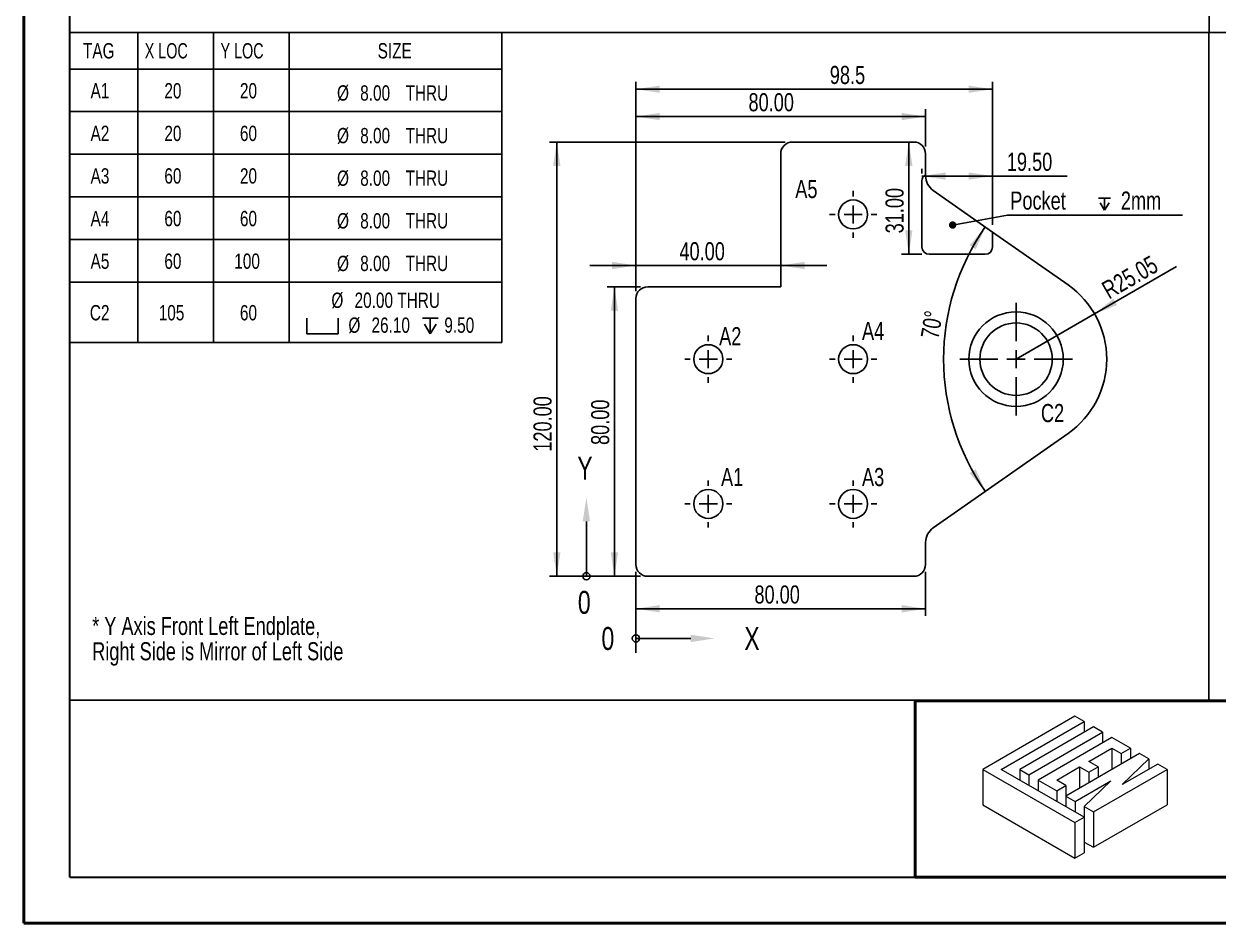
# Model space of a CAD drawing. Header units: millimetres. Extents: x 0 to 279, y 0 to 216.
# Drawn here: x 0 to 164.9, y 0 to 124.3 of the extents above; entities that cross this region are included whole.
import ezdxf

# ---------------------------------------------------------------- set-up
doc = ezdxf.new("R2010")
doc.units = ezdxf.units.MM
for name, color, linetype in [('DIM', 1, 'Continuous'), ('PAGE_BORDER', 7, 'Continuous'), ('TITLE_BLOCK_BORDER', 7, 'Continuous')]:
    doc.layers.add(name, color=color, linetype=linetype)
doc.styles.add('SLDTEXTSTYLE0', font='TXT', dxfattribs={"width": 0.75})
doc.styles.add('SLDTEXTSTYLE1', font='TXT', dxfattribs={"width": 0.7})
doc.dimstyles.new('SLDDIMSTYLE1', dxfattribs={"dimtxt": 2.5, "dimasz": 3.302, "dimexe": 0, "dimexo": 0.0625, "dimtad": 1, "dimlfac": 2, "dimrnd": 1e-09, "dimzin": 4, "dimdsep": 46, "dimtxsty": 'SLDTEXTSTYLE0', "dimsah": 1, "dimcen": 0.09, "dimadec": 0, "dimazin": 1, "dimtfac": 1, "dimtofl": 0, "dimtmove": 0, "dimatfit": 3, "dimfxl": 0, "dimfrac": 2, "dimtolj": 1, "dimtzin": 12, "dimarcsym": 0})
doc.dimstyles.new('SLDDIMSTYLE2', dxfattribs={"dimtxt": 2.5, "dimasz": 3.302, "dimexe": 0, "dimexo": 0.0625, "dimtad": 1, "dimlfac": 2, "dimrnd": 1e-09, "dimzin": 4, "dimdsep": 46, "dimtxsty": 'SLDTEXTSTYLE0', "dimsah": 1, "dimcen": 0.09, "dimadec": 0, "dimazin": 1, "dimtfac": 1, "dimtmove": 0, "dimatfit": 0, "dimfxl": 0, "dimfrac": 2, "dimtolj": 1, "dimtzin": 12, "dimarcsym": 0})
doc.dimstyles.new('SLDDIMSTYLE4', dxfattribs={"dimtxt": 2.5, "dimasz": 3.302, "dimexe": 0, "dimexo": 0.0625, "dimtad": 1, "dimdec": 4, "dimlfac": 2, "dimzin": 12, "dimdsep": 46, "dimtxsty": 'SLDTEXTSTYLE0', "dimsah": 1, "dimcen": 0.09, "dimazin": 3, "dimtfac": 1, "dimtofl": 0, "dimtmove": 0, "dimatfit": 3, "dimfxl": 0, "dimfrac": 2, "dimtolj": 1, "dimtzin": 12, "dimarcsym": 0})
doc.dimstyles.new('SLDDIMSTYLE5', dxfattribs={"dimtxt": 2.5, "dimasz": 3.302, "dimexe": 0, "dimexo": 0.0625, "dimtad": 1, "dimlfac": 2, "dimrnd": 1e-09, "dimzin": 12, "dimdsep": 46, "dimtxsty": 'SLDTEXTSTYLE0', "dimsah": 1, "dimcen": 0, "dimadec": 0, "dimazin": 3, "dimtfac": 1, "dimtofl": 0, "dimtmove": 0, "dimatfit": 3, "dimfxl": 0, "dimfrac": 2, "dimtolj": 1, "dimtzin": 12, "dimarcsym": 0})
doc.dimstyles.new('SLDDIMSTYLE6', dxfattribs={"dimtxt": 2.5, "dimasz": 3.302, "dimexe": 0, "dimexo": 0.0625, "dimtad": 1, "dimdec": 1, "dimlfac": 2, "dimrnd": 1e-09, "dimzin": 12, "dimdsep": 46, "dimtxsty": 'SLDTEXTSTYLE0', "dimsah": 1, "dimcen": 0.09, "dimadec": 0, "dimazin": 3, "dimtfac": 1, "dimtdec": 1, "dimtofl": 0, "dimtmove": 0, "dimatfit": 3, "dimfxl": 0, "dimfrac": 2, "dimtolj": 1, "dimtzin": 12, "dimarcsym": 0})
doc.dimstyles.new('SLDDIMSTYLE7', dxfattribs={"dimtxt": 0.18, "dimasz": 1.016, "dimexe": 0, "dimexo": 0.0625, "dimgap": 0, "dimtad": 0, "dimtih": 1, "dimtoh": 1, "dimdec": 0, "dimrnd": 1e-09, "dimzin": 0, "dimdsep": 46, "dimtxsty": 'Standard', "dimblk1": 'DOT', "dimblk2": 'DOT', "dimsah": 1, "dimcen": 0.09, "dimadec": 0, "dimazin": 0, "dimtfac": 1.016, "dimtdec": 0, "dimtofl": 0, "dimtmove": 0, "dimatfit": 3, "dimldrblk": 'DOT', "dimfxl": 0, "dimfrac": 2, "dimtolj": 1, "dimtzin": 0, "dimarcsym": 0})

# ---------------------------------------------------------------- blocks, each defined once
blk = doc.blocks.new('Lien3D Logo')
at = {"color": 7, "linetype": 'Continuous', "lineweight": 18}
for p, q in [((10.61, 16.33), (0, 10.21)), ((2.13, 10.21), (11.67, 15.71)), ((11.67, 15.71), (10.61, 16.33)), ((11.67, 15.71), (11.67, 14.49)), ((12.73, 15.1), (4.26, 10.21)), ((5.32, 9.59), (13.8, 14.49)), ((14.86, 13.87), (6.38, 8.98)), ((13.8, 14.49), (12.73, 15.1)), ((13.8, 14.49), (13.8, 13.26)), ((16.99, 12.64), (14.86, 13.87)), ((12.22, 11.12), (14.86, 12.64)), ((14.86, 12.64), (15.93, 12.03)), ((14.86, 12.64), (14.86, 10.19)), ((15.93, 12.03), (16.99, 12.64)), ((16.99, 12.64), (16.99, 11.42)), ((18.05, 12.03), (9.57, 7.13)), ((13.28, 10.5), (12.22, 11.12)), ((15.93, 12.03), (15.93, 10.8)), ((16.04, 8.45), (19.12, 11.42)), ((19.12, 11.42), (18.05, 12.03)), ((19.12, 11.42), (19.12, 10.22)), ((0, 10.21), (0, 6.12)), ((0, 10.21), (10.61, 4.08)), ((11.67, 4.7), (2.13, 10.21)), ((4.26, 10.21), (4.26, 8.98)), ((4.26, 10.21), (5.32, 9.59)), ((8.51, 8.98), (11.15, 10.5)), ((11.15, 10.5), (12.22, 9.89)), ((11.15, 10.5), (11.15, 8.05)), ((12.22, 9.89), (13.28, 10.5)), ((12.22, 9.89), (12.22, 8.66)), ((12.73, 5.31), (21.21, 10.21)), ((13.28, 10.5), (13.28, 9.28)), ((20.15, 10.82), (16.04, 8.45)), ((21.21, 10.21), (20.15, 10.82)), ((21.21, 10.21), (21.21, 6.12)), ((5.32, 9.59), (5.32, 8.36)), ((6.38, 8.98), (8.51, 7.75)), ((6.38, 8.98), (6.38, 7.75)), ((9.57, 8.36), (8.51, 8.98)), ((8.51, 7.75), (9.57, 8.36)), ((9.57, 8.36), (9.57, 7.13)), ((10.64, 6.52), (14.75, 8.89)), ((14.75, 8.89), (11.67, 5.93)), ((8.51, 7.75), (8.51, 6.52)), ((9.57, 7.13), (10.64, 6.52)), ((9.57, 7.13), (9.57, 5.91)), ((0, 6.12), (10.61, 0)), ((10.64, 6.52), (10.64, 5.29)), ((11.67, 5.93), (12.73, 5.31)), ((11.67, 5.93), (11.67, 4.7)), ((12.73, 1.23), (21.21, 6.12)), ((10.61, 4.08), (11.67, 4.7)), ((11.67, 4.7), (11.67, 0.61)), ((12.73, 5.31), (12.73, 1.23)), ((10.61, 4.08), (10.61, 0)), ((11.67, 1.84), (12.73, 1.23)), ((10.61, 0), (11.67, 0.61))]:
    blk.add_line(p, q, dxfattribs=at)
blk = doc.blocks.new('SW_NOTE_1')
at = {"layer": 'DIM', "color": 0, "char_height": 2.5, "attachment_point": 1, "style": 'SLDTEXTSTYLE0'}
for s, insert in [('* Y Axis Front Left Endplate,', (0, 3.22)), ('Right Side is Mirror of Left Side', (0, -0.28))]:
    blk.add_mtext(s, dxfattribs=dict(at, insert=insert))
blk = doc.blocks.new('SW_SYMBOL_HOLE_SPOT')
at = {"layer": 'PAGE_BORDER', "color": 0}
for p, q in [((0, 875), (0, 75)), ((1600, 75), (1600, 875)), ((0, 75), (1600, 75))]:
    blk.add_line(p, q, dxfattribs=at)
blk = doc.blocks.new('SW_SYMBOL_HOLE_DEPTH')
at = {"layer": 'PAGE_BORDER', "color": 0}
for p, q in [((0, 875), (800, 875)), ((400, 875), (400, 75)), ((100, 555), (400, 75)), ((700, 555), (400, 75))]:
    blk.add_line(p, q, dxfattribs=at)
blk = doc.blocks.new('SW_TABLEANNOTATION_1')
at = {"layer": 'PAGE_BORDER', "color": 0}
for p, q in [((0, 0), (0, -42.85)), ((59.68, 0), (0, 0)), ((9.38, 0), (9.38, -5.06)), ((19.85, 0), (19.85, -5.06)), ((30.27, 0), (30.27, -5.06)), ((59.68, -42.85), (59.68, 0)), ((0, -5.06), (59.68, -5.06)), ((9.38, -5.06), (9.38, -42.85)), ((19.85, -5.06), (19.85, -42.85)), ((30.27, -5.06), (30.27, -42.85)), ((0, -10.94), (59.68, -10.94)), ((0, -16.83), (59.68, -16.83)), ((0, -22.72), (59.68, -22.72)), ((0, -28.61), (59.68, -28.61)), ((0, -34.49), (59.68, -34.49)), ((0, -42.85), (59.68, -42.85))]:
    blk.add_line(p, q, dxfattribs=at)
at = {"layer": 'PAGE_BORDER', "color": 0, "xscale": 0.0027037109375, "yscale": 0.0027037109375, "zscale": 0.0027037109375}
for name, p in [('SW_SYMBOL_HOLE_SPOT', (32.75, -41.82)), ('SW_SYMBOL_HOLE_DEPTH', (48.7, -41.82))]:
    blk.add_blockref(name, p, dxfattribs=at)
at = {"layer": 'PAGE_BORDER', "color": 0, "char_height": 2.117, "attachment_point": 1}
for s, insert, style in [('TAG', (1.81, -1.47), 'SLDTEXTSTYLE0'), ('X LOC', (10.34, -1.47), 'SLDTEXTSTYLE1'), ('Y LOC', (20.81, -1.47), 'SLDTEXTSTYLE1'), ('SIZE', (42.51, -1.47), 'SLDTEXTSTYLE0'), ('A1', (2.86, -6.99), 'SLDTEXTSTYLE0'), ('20', (13.05, -6.99), 'SLDTEXTSTYLE0'), ('20', (23.49, -6.99), 'SLDTEXTSTYLE0'), ('%%c', (36.9, -7.3), 'SLDTEXTSTYLE0'), ('8.00', (40.1, -7.3), 'SLDTEXTSTYLE0'), ('THRU', (46.36, -7.3), 'SLDTEXTSTYLE0'), ('A2', (2.86, -12.88), 'SLDTEXTSTYLE0'), ('20', (13.05, -12.88), 'SLDTEXTSTYLE0'), ('60', (23.49, -12.88), 'SLDTEXTSTYLE0'), ('%%c', (36.9, -13.19), 'SLDTEXTSTYLE0'), ('8.00', (40.1, -13.19), 'SLDTEXTSTYLE0'), ('THRU', (46.36, -13.19), 'SLDTEXTSTYLE0'), ('A3', (2.86, -18.76), 'SLDTEXTSTYLE0'), ('60', (13.05, -18.76), 'SLDTEXTSTYLE0'), ('20', (23.49, -18.76), 'SLDTEXTSTYLE0'), ('%%c', (36.9, -19.07), 'SLDTEXTSTYLE0'), ('8.00', (40.1, -19.07), 'SLDTEXTSTYLE0'), ('THRU', (46.36, -19.07), 'SLDTEXTSTYLE0'), ('A4', (2.86, -24.65), 'SLDTEXTSTYLE0'), ('60', (13.05, -24.65), 'SLDTEXTSTYLE0'), ('60', (23.49, -24.65), 'SLDTEXTSTYLE0'), ('%%c', (36.9, -24.96), 'SLDTEXTSTYLE0'), ('8.00', (40.1, -24.96), 'SLDTEXTSTYLE0'), ('THRU', (46.36, -24.96), 'SLDTEXTSTYLE0'), ('A5', (2.86, -30.54), 'SLDTEXTSTYLE0'), ('60', (13.05, -30.54), 'SLDTEXTSTYLE0'), ('100', (22.71, -30.54), 'SLDTEXTSTYLE0'), ('%%c', (36.9, -30.85), 'SLDTEXTSTYLE0'), ('8.00', (40.1, -30.85), 'SLDTEXTSTYLE0'), ('THRU', (46.36, -30.85), 'SLDTEXTSTYLE0'), ('%%c', (36.12, -35.94), 'SLDTEXTSTYLE0'), ('20.00 THRU', (39.32, -35.94), 'SLDTEXTSTYLE0'), ('C2', (2.76, -37.66), 'SLDTEXTSTYLE0'), ('105', (12.27, -37.66), 'SLDTEXTSTYLE0'), ('60', (23.49, -37.66), 'SLDTEXTSTYLE0'), ('%%c', (38.47, -39.38), 'SLDTEXTSTYLE0'), ('26.10', (41.66, -39.38), 'SLDTEXTSTYLE0'), ('9.50', (51.72, -39.38), 'SLDTEXTSTYLE0')]:
    blk.add_mtext(s, dxfattribs=dict(at, insert=insert, style=style))
blk = doc.blocks.new('_D_11')
at = {"layer": 'DIM'}
for p, q in [((105.16, 107.93), (72.6, 107.93)), ((73.6, 47.93), (73.6, 107.93)), ((85.16, 47.93), (72.6, 47.93))]:
    blk.add_line(p, q, dxfattribs=at)
for points in [[(73.6, 107.93), (73.1, 104.62), (74.11, 104.62)], [(73.6, 47.93), (74.11, 51.23), (73.1, 51.23)]]:
    blk.add_solid(points, dxfattribs=at)
at = {"layer": 'DIM', "insert": (70.38, 65.14), "char_height": 2.5, "attachment_point": 1, "rotation": 90, "style": 'SLDTEXTSTYLE0'}
blk.add_mtext('120.00', dxfattribs=at)
blk = doc.blocks.new('_D_12')
at = {"layer": 'DIM'}
for p, q in [((85.16, 87.93), (80.56, 87.93)), ((81.56, 47.93), (81.56, 87.93)), ((85.16, 47.93), (80.56, 47.93))]:
    blk.add_line(p, q, dxfattribs=at)
for points in [[(81.56, 87.93), (81.06, 84.62), (82.07, 84.62)], [(81.56, 47.93), (82.07, 51.23), (81.06, 51.23)]]:
    blk.add_solid(points, dxfattribs=at)
at = {"layer": 'DIM', "insert": (78.34, 66.07), "char_height": 2.5, "attachment_point": 1, "rotation": 90, "style": 'SLDTEXTSTYLE0'}
blk.add_mtext('80.00', dxfattribs=at)
blk = doc.blocks.new('_D_13')
at = {"layer": 'DIM'}
for p, q in [((84.53, 90.87), (78.18, 90.87)), ((84.53, 87.3), (84.53, 91.87)), ((84.53, 90.87), (104.53, 90.87)), ((104.53, 90.87), (110.88, 90.87))]:
    blk.add_line(p, q, dxfattribs=at)
for points in [[(84.53, 90.87), (81.23, 91.38), (81.23, 90.36)], [(104.53, 90.87), (107.83, 90.36), (107.83, 91.38)]]:
    blk.add_solid(points, dxfattribs=at)
at = {"layer": 'DIM', "insert": (90.54, 94.09), "char_height": 2.5, "attachment_point": 1, "style": 'SLDTEXTSTYLE0'}
blk.add_mtext('40.00', dxfattribs=at)
blk = doc.blocks.new('_D_14')
at = {"layer": 'DIM'}
for p, q in [((84.53, 87.3), (84.53, 112.45)), ((124.53, 107.3), (124.53, 112.45)), ((84.53, 111.45), (124.53, 111.45))]:
    blk.add_line(p, q, dxfattribs=at)
for points in [[(84.53, 111.45), (87.83, 110.95), (87.83, 111.96)], [(124.53, 111.45), (121.23, 111.96), (121.23, 110.95)]]:
    blk.add_solid(points, dxfattribs=at)
at = {"layer": 'DIM', "insert": (100.08, 114.68), "char_height": 2.5, "attachment_point": 1, "style": 'SLDTEXTSTYLE0'}
blk.add_mtext('80.00', dxfattribs=at)
blk = doc.blocks.new('_D_15')
at = {"layer": 'DIM'}
for p, q in [((84.53, 48.55), (84.53, 42.44)), ((124.53, 48.55), (124.53, 42.44)), ((84.53, 43.44), (124.53, 43.44))]:
    blk.add_line(p, q, dxfattribs=at)
for points in [[(84.53, 43.44), (87.83, 42.93), (87.83, 43.95)], [(124.53, 43.44), (121.23, 43.95), (121.23, 42.93)]]:
    blk.add_solid(points, dxfattribs=at)
at = {"layer": 'DIM', "insert": (100.9, 46.66), "char_height": 2.5, "attachment_point": 1, "style": 'SLDTEXTSTYLE0'}
blk.add_mtext('80.00', dxfattribs=at)
blk = doc.blocks.new('_D_16')
at = {"layer": 'DIM'}
for q in [(159.17, 90.71), (137.03, 77.93)]:
    blk.add_line((147.88, 84.19), q, dxfattribs=at)
blk.add_solid([(147.88, 84.19), (150.99, 85.4), (150.48, 86.28)], dxfattribs=at)
at = {"layer": 'DIM', "insert": (148.62, 88.32), "char_height": 2.5, "attachment_point": 1, "rotation": 30, "style": 'SLDTEXTSTYLE0'}
blk.add_mtext('R25.05', dxfattribs=at)
blk = doc.blocks.new('_D_17')
at = {"layer": 'DIM'}
blk.add_arc((158.87, 77.93), 31.84, 145, 215, dxfattribs=at)
for points in [[(132.79, 96.19), (130.6, 93.66), (131.46, 93.12)], [(132.79, 59.66), (131.46, 62.73), (130.6, 62.19)]]:
    blk.add_solid(points, dxfattribs=at)
at = {"layer": 'DIM', "insert": (123.85, 81.01), "char_height": 2.5, "attachment_point": 1, "rotation": 80.8723, "style": 'SLDTEXTSTYLE0'}
blk.add_mtext('70°', dxfattribs=at)
blk = doc.blocks.new('_D_18')
at = {"layer": 'DIM'}
for p, q in [((124.03, 103.56), (124.03, 104.23)), ((133.78, 96.49), (133.78, 104.23)), ((133.78, 103.23), (124.03, 103.23)), ((133.78, 103.23), (144.08, 103.23))]:
    blk.add_line(p, q, dxfattribs=at)
for points in [[(124.03, 103.23), (127.33, 102.72), (127.33, 103.73)], [(133.78, 103.23), (130.48, 103.73), (130.48, 102.72)]]:
    blk.add_solid(points, dxfattribs=at)
at = {"layer": 'DIM', "insert": (135.76, 106.45), "char_height": 2.5, "attachment_point": 1, "style": 'SLDTEXTSTYLE0'}
blk.add_mtext('19.50', dxfattribs=at)
blk = doc.blocks.new('_D_19')
at = {"layer": 'DIM'}
for p, q in [((122.22, 92.43), (122.22, 107.93)), ((124.03, 92.43), (121.22, 92.43))]:
    blk.add_line(p, q, dxfattribs=at)
for points in [[(122.22, 107.93), (121.71, 104.62), (122.73, 104.62)], [(122.22, 92.43), (122.73, 95.73), (121.71, 95.73)]]:
    blk.add_solid(points, dxfattribs=at)
at = {"layer": 'DIM', "insert": (119, 95.31), "char_height": 2.5, "attachment_point": 1, "rotation": 90, "style": 'SLDTEXTSTYLE0'}
blk.add_mtext('31.00', dxfattribs=at)
blk = doc.blocks.new('_D_20')
at = {"layer": 'DIM'}
for p, q in [((84.53, 87.3), (84.53, 116.23)), ((133.78, 96.49), (133.78, 116.23)), ((133.78, 115.23), (84.53, 115.23))]:
    blk.add_line(p, q, dxfattribs=at)
for points in [[(84.53, 115.23), (87.83, 114.72), (87.83, 115.73)], [(133.78, 115.23), (130.48, 115.73), (130.48, 114.72)]]:
    blk.add_solid(points, dxfattribs=at)
at = {"layer": 'DIM', "insert": (111.31, 118.45), "char_height": 2.5, "attachment_point": 1, "style": 'SLDTEXTSTYLE0'}
blk.add_mtext('98.5', dxfattribs=at)
blk = doc.blocks.new('SW_NOTE_4')
at = {"layer": 'DIM', "color": 0}
blk.add_line((24.17, 0), (0, 0), dxfattribs=at)
at = {"layer": 'DIM', "color": 0, "xscale": 0.002046395036887995, "yscale": 0.002046395036887995, "zscale": 0.002046395036887995}
blk.add_blockref('SW_SYMBOL_HOLE_DEPTH', (12.6, 0.54), dxfattribs=at)
at = {"layer": 'DIM', "color": 0, "char_height": 2.5, "attachment_point": 1, "style": 'SLDTEXTSTYLE0'}
for s, insert in [('Pocket', (0.4, 3.25)), ('2mm', (15.67, 3.25))]:
    blk.add_mtext(s, dxfattribs=dict(at, insert=insert))
blk = doc.blocks.new('_DOT')
at = {"color": 0, "linetype": 'ByBlock', "lineweight": -2}
blk.add_line((-0.5, 0), (-1, 0), dxfattribs=at)
at = {"color": 0, "linetype": 'ByBlock', "const_width": 0.5}
blk.add_lwpolyline([(-0.25, 0, 1), (0.25, 0, 1)], format="xyb", close=True, dxfattribs=at)
blk = doc.blocks.new('SW_CENTERMARKSYMBOL_14')
at = {"layer": 'DIM', "color": 0}
for p, q in [((0, 2.5), (0, 7.775)), ((-2.5, 0), (-7.775, 0)), ((0, 0), (-1.25, 0)), ((0, 0), (0, 1.25)), ((0, 0), (0, -1.25)), ((0, 0), (1.25, 0)), ((2.5, 0), (7.775, 0)), ((0, -2.5), (0, -7.775))]:
    blk.add_line(p, q, dxfattribs=at)
blk = doc.blocks.new('SW_CENTERMARKSYMBOL_15')
at = {"layer": 'DIM', "color": 0}
for p, q in [((0, 2.5), (0, 3.25)), ((-2.5, 0), (-3.25, 0)), ((0, 0), (-1.25, 0)), ((0, 0), (0, 1.25)), ((0, 0), (0, -1.25)), ((0, 0), (1.25, 0)), ((2.5, 0), (3.25, 0)), ((0, -2.5), (0, -3.25))]:
    blk.add_line(p, q, dxfattribs=at)
blk = doc.blocks.new('SW_CENTERMARKSYMBOL_16')
at = {"layer": 'DIM', "color": 0}
for p, q in [((0, 2.5), (0, 3.25)), ((-2.5, 0), (-3.25, 0)), ((0, 0), (-1.25, 0)), ((0, 0), (0, 1.25)), ((0, 0), (0, -1.25)), ((0, 0), (1.25, 0)), ((2.5, 0), (3.25, 0)), ((0, -2.5), (0, -3.25))]:
    blk.add_line(p, q, dxfattribs=at)
blk = doc.blocks.new('SW_CENTERMARKSYMBOL_17')
at = {"layer": 'DIM', "color": 0}
for p, q in [((0, 2.5), (0, 3.25)), ((-2.5, 0), (-3.25, 0)), ((0, 0), (-1.25, 0)), ((0, 0), (0, 1.25)), ((0, 0), (0, -1.25)), ((0, 0), (1.25, 0)), ((2.5, 0), (3.25, 0)), ((0, -2.5), (0, -3.25))]:
    blk.add_line(p, q, dxfattribs=at)
blk = doc.blocks.new('SW_CENTERMARKSYMBOL_18')
at = {"layer": 'DIM', "color": 0}
for p, q in [((0, 2.5), (0, 3.25)), ((-2.5, 0), (-3.25, 0)), ((0, 0), (-1.25, 0)), ((0, 0), (0, 1.25)), ((0, 0), (0, -1.25)), ((0, 0), (1.25, 0)), ((2.5, 0), (3.25, 0)), ((0, -2.5), (0, -3.25))]:
    blk.add_line(p, q, dxfattribs=at)
blk = doc.blocks.new('SW_CENTERMARKSYMBOL_19')
at = {"layer": 'DIM', "color": 0}
for p, q in [((0, 2.5), (0, 3.25)), ((-2.5, 0), (-3.25, 0)), ((0, 0), (-1.25, 0)), ((0, 0), (0, 1.25)), ((0, 0), (0, -1.25)), ((0, 0), (1.25, 0)), ((2.5, 0), (3.25, 0)), ((0, -2.5), (0, -3.25))]:
    blk.add_line(p, q, dxfattribs=at)
blk = doc.blocks.new('SW_DATUMORIGIN_1')
at = {"layer": 'DIM', "color": 0}
for p, q in [((-6.84, 1), (-6.84, 8.58)), ((-1, 1), (-8.84, 1)), ((0, 0), (0, -9.58)), ((0, -7.58), (7.58, -7.58))]:
    blk.add_line(p, q, dxfattribs=at)
for centre in [(-6.84, 1), (0, -7.58)]:
    blk.add_circle(centre, 0.5, dxfattribs=at)
for points in [[(-6.84, 11.89), (-7.35, 8.58), (-6.34, 8.58)], [(10.89, -7.58), (7.58, -7.08), (7.58, -8.09)]]:
    blk.add_solid(points, dxfattribs=at)
at = {"layer": 'DIM', "color": 0, "char_height": 3.17, "attachment_point": 1, "style": 'SLDTEXTSTYLE0'}
for s, insert in [('Y', (-8.1, 17.54)), ('0', (-8.02, -1.02)), ('0', (-4.76, -6.01)), ('X', (14.97, -6.01))]:
    blk.add_mtext(s, dxfattribs=dict(at, insert=insert))

msp = doc.modelspace()

# ---------------------------------------------------------------- linework, layer by layer
at = {"color": 7, "linetype": 'Continuous', "lineweight": 50}
for q in [(0, 215.9), (279.4, 0)]:
    msp.add_line((0, 0), q, dxfattribs=at)
at = {"color": 7, "linetype": 'Continuous', "lineweight": 25}
for p, q in [((122.906539, 107.925692), (106.156539, 107.925692)), ((104.531539, 106.300692), (104.531539, 87.925692)), ((124.531539, 103.425692), (124.531539, 106.300692)), ((124.031539, 93.425692), (124.031539, 102.559666)), ((124.531539, 103.425692), (124.531539, 103.269905)), ((125.597598, 101.222025), (133.781539, 95.491568)), ((133.781539, 95.491568), (133.781539, 93.425692)), ((144.215584, 88.185571), (133.781539, 95.491568)), ((132.781539, 92.425692), (125.031539, 92.425692)), ((104.531539, 87.925692), (86.156539, 87.925692)), ((84.531539, 86.300692), (84.531539, 49.550692)), ((125.597598, 54.629358), (144.215584, 67.665812)), ((124.531539, 49.550692), (124.531539, 52.581478)), ((86.156539, 47.925692), (122.906539, 47.925692))]:
    msp.add_line(p, q, dxfattribs=at)
for centre, radius in [((114.531539, 97.925692), 2), ((137.031539, 77.925692), 6.525), ((137.031539, 77.925692), 5), ((94.531539, 77.925692), 2), ((114.531539, 77.925692), 2), ((94.531539, 57.925692), 2), ((114.531539, 57.925692), 2)]:
    msp.add_circle(centre, radius, dxfattribs=at)
for centre, radius, start, end in [((106.156539, 106.300692), 1.625, 90, 180), ((122.906539, 106.300692), 1.625, 0, 90), ((125.031539, 102.559666), 1, 120, 180), ((127.031539, 103.269905), 2.5, 180, 235), ((125.031539, 93.425692), 1, 180, 270), ((132.781539, 93.425692), 1, 270, 360), ((86.156539, 86.300692), 1.625, 90, 180), ((137.031539, 77.925692), 12.525, 305, 55), ((127.031539, 52.581478), 2.5, 125, 180), ((86.156539, 49.550692), 1.625, 180, 270), ((122.906539, 49.550692), 1.625, 270, 360)]:
    msp.add_arc(centre, radius, start, end, dxfattribs=at)
at = {"layer": 'PAGE_BORDER'}
for p, q in [((6.35, 123.062559), (6.35, 209.55)), ((163.699573, 123.062559), (163.699573, 209.55)), ((163.699573, 123.062559), (6.35, 123.062559)), ((6.35, 123.062559), (163.670056, 123.062559)), ((6.35, 123.062559), (6.35, 30.809278)), ((163.670056, 123.062559), (163.670056, 30.809278)), ((163.670056, 123.062559), (272.841451, 123.062559)), ((163.670056, 123.062559), (163.670056, 30.809278)), ((6.35, 30.809278), (163.670056, 30.809278)), ((163.670056, 30.809278), (272.841451, 30.809278))]:
    msp.add_line(p, q, dxfattribs=at)
at = {"layer": 'PAGE_BORDER', "lineweight": 35}
for q in [(6.35, 209.55), (273.05, 6.35)]:
    msp.add_line((6.35, 6.35), q, dxfattribs=at)
at = {"layer": 'TITLE_BLOCK_BORDER', "lineweight": 50}
for p, q in [((123.087346, 30.707932), (123.087346, 6.35)), ((166.179712, 30.707932), (123.087346, 30.707932)), ((166.179712, 6.35), (123.087346, 6.35))]:
    msp.add_line(p, q, dxfattribs=at)

# ---------------------------------------------------------------- block references
at = {"layer": 'DIM'}
for name, p in [('SW_CENTERMARKSYMBOL_19', (114.531539, 97.925692)), ('SW_NOTE_4', (135.838186, 97.843785)), ('SW_CENTERMARKSYMBOL_14', (137.031539, 77.925692)), ('SW_CENTERMARKSYMBOL_17', (94.531539, 77.925692)), ('SW_CENTERMARKSYMBOL_18', (114.531539, 77.925692)), ('SW_DATUMORIGIN_1', (84.531539, 46.925692)), ('SW_CENTERMARKSYMBOL_16', (94.531539, 57.925692)), ('SW_CENTERMARKSYMBOL_15', (114.531539, 57.925692)), ('SW_NOTE_1', (9.43337, 39.097285))]:
    msp.add_blockref(name, p, dxfattribs=at)
at = {"layer": 'PAGE_BORDER'}
msp.add_blockref('SW_TABLEANNOTATION_1', (6.35, 123.066246), dxfattribs=at)
at = {"layer": 'TITLE_BLOCK_BORDER', "xscale": 1.2, "yscale": 1.2, "zscale": 1.2}
msp.add_blockref('Lien3D Logo', (132.432085, 8.997466), dxfattribs=at)

# ---------------------------------------------------------------- texts
at = {"layer": 'DIM', "char_height": 2.5, "attachment_point": 1, "style": 'SLDTEXTSTYLE0'}
for s, insert in [('A5', (106.539098, 102.68678)), ('A4', (115.75543, 83.084668)), ('A2', (96.026123, 82.352029)), ('C2', (140.468676, 71.733655)), ('A1', (96.287374, 62.885724)), ('A3', (115.75543, 62.885724))]:
    msp.add_mtext(s, dxfattribs=dict(at, insert=insert))

# ---------------------------------------------------------------- dimensions: what is measured, and where the dimension line sits
at = {"layer": 'DIM'}
for base, p1, p2, angle, dimstyle, picture, middle in [((84.531539, 115.226834), (133.781539, 95.491568), (84.531539, 86.300692), 0, 'SLDDIMSTYLE6', '_D_20', (114.541731, 115.226834)), ((73.603319, 107.925692), (86.156539, 47.925692), (106.156539, 107.925692), 90, 'SLDDIMSTYLE1', '_D_11', (73.603319, 70.222757)), ((122.220204, 107.925692), (125.031539, 92.425692), (122.906539, 107.925692), 90, 'SLDDIMSTYLE1', '_D_19', (122.220204, 99.46411)), ((81.563597, 87.925692), (86.156539, 47.925692), (86.156539, 87.925692), 90, 'SLDDIMSTYLE1', '_D_12', (81.563597, 70.222757)), ((124.531539, 43.441535), (84.531539, 49.550692), (124.531539, 49.550692), 0, 'SLDDIMSTYLE1', '_D_15', (105.053345, 43.441535))]:
    dim = msp.add_linear_dim(base=base, p1=p1, p2=p2, angle=angle, dimstyle=dimstyle, dxfattribs=at)
    dim.commit()
    dim.dimension.update_dxf_attribs({"geometry": picture, "text_midpoint": middle, "dimtype": 160})
for base, p1, p2, dimstyle, picture, middle in [((124.531539, 111.454472), (84.531539, 86.300692), (124.531539, 106.300692), 'SLDDIMSTYLE1', '_D_14', (104.237938, 111.454472)), ((124.031539, 103.226335), (133.781539, 95.491568), (124.031539, 102.559666), 'SLDDIMSTYLE1', '_D_18', (139.919747, 103.226335)), ((104.531539, 90.867138), (84.531539, 86.300692), (104.531539, 87.925692), 'SLDDIMSTYLE2', '_D_13', (94.692345, 90.867138))]:
    dim = msp.add_linear_dim(base=base, p1=p1, p2=p2, dimstyle=dimstyle, dxfattribs=at)
    dim.commit()
    dim.dimension.update_dxf_attribs({"geometry": picture, "text_midpoint": middle, "dimtype": 160})
dim = msp.add_angular_dim_2l(base=(127.027086, 77.925692), line1=((144.215584, 67.665812), (125.597598, 54.629358)), line2=((125.597598, 101.222025), (144.215584, 88.185571)), dimstyle='SLDDIMSTYLE4', dxfattribs=at)
dim.commit()
dim.dimension.update_dxf_attribs({"geometry": '_D_17', "text_midpoint": (127.430281, 82.976815), "dimtype": 162})
dim = msp.add_radius_dim(center=(137.031539, 77.925692), mpoint=(147.878507, 84.188192), dimstyle='SLDDIMSTYLE5', dxfattribs=at)
dim.commit()
dim.dimension.update_dxf_attribs({"geometry": '_D_16', "text_midpoint": (154.781476, 88.173627), "dimtype": 164})

# ---------------------------------------------------------------- leaders
msp.add_leader([(128.275581, 96.461288), (135.838186, 97.843785)], dimstyle='SLDDIMSTYLE7', dxfattribs=at)

doc.saveas('drawing.dxf')
